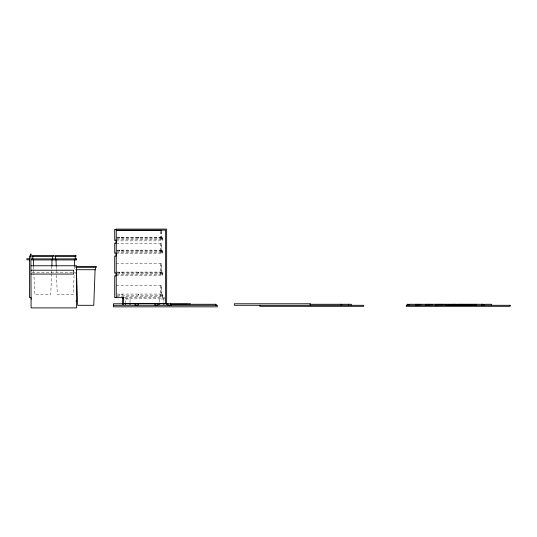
<?xml version="1.0" encoding="UTF-8"?>
<svg xmlns="http://www.w3.org/2000/svg" width="537" height="537" viewBox="0 0 537 537"><rect width="100%" height="100%" fill="white"/><g stroke="black" fill="none" stroke-linecap="round" stroke-linejoin="round"><path stroke-width="0.4" stroke-dasharray="2.69 2.01" d="M51.545 273.796L50.78 294.484L34.69 294.484L33.925 273.796M51.579 272.971L51.7 269.661M51.733 268.836L51.794 267.178M74.079 275.454L73.374 294.484L57.284 294.484L56.519 273.796M74.328 268.836L74.388 267.178M138.251 250.571L138.533 250.759M138.278 272.427L138.653 272.621M138.479 272.333L138.224 272.38M138.425 294.276L138.318 294.283M119.516 272.568L119.167 272.675M122.241 250.611L122.174 250.766M122.188 294.336L121.912 294.43M160.375 237.763L160.462 237.763M160.073 250.45L160.442 250.457M160.375 250.618L160.073 250.376M160.053 294.43L160.409 294.638M138.17 237.656L138.606 237.549M119.207 237.602L119.261 237.911M119.261 294.692L119.335 294.283L119.509 294.665M122.302 272.628L121.852 272.628L122.121 272.313M121.832 294.43L122.221 294.591M160.442 250.665L160.113 250.766M138.351 272.346L138.418 272.729M138.62 294.632L138.177 294.551L138.512 294.276M119.12 250.457L119.496 250.37L119.261 250.766M119.543 272.366L119.1 272.528L119.55 272.668M122.121 237.488L122.121 237.918M122.188 237.857L121.98 237.495L122.033 237.918M122.033 250.343L122.013 250.745M160.315 272.319L160.174 272.736L160.261 272.313M160.201 294.692L160.281 294.303M138.398 237.502L138.479 237.918M138.58 237.884L138.251 237.716M138.62 250.698L138.264 250.625M138.351 294.31L138.58 294.665M119.422 250.739L119.409 250.37M122.228 294.672L121.852 294.591M122.067 250.356L122.067 250.766M119.315 237.918L119.301 237.488M119.456 250.766L119.107 250.618M160.261 237.488L159.966 237.757M116.502 237.28L162.812 237.28L162.812 240.851L116.502 240.851M116.757 237.361L161.624 237.361M116.757 238.388L162.812 238.388M116.502 239.489L162.812 239.489M116.247 243.409L161.624 243.409L161.624 252.35M116.502 250.135L162.812 250.135L162.812 253.706L116.502 253.706M116.757 250.215L161.624 250.215M116.757 251.242L162.812 251.242M116.502 252.35L162.812 252.35M116.247 263.667L161.624 263.667L161.624 274.313M116.502 272.098L162.812 272.098L162.812 275.676L116.502 275.676M117.267 272.185L161.624 272.185M32.126 272.568L75.462 272.568M117.267 273.205L162.812 273.205M116.502 274.313L162.812 274.313M116.247 285.63L161.624 285.63L161.624 296.276M116.502 294.061L162.812 294.061L162.812 297.639M117.267 295.169L162.812 295.169M116.502 296.276L162.812 296.276M124.759 297.639L164.792 297.639M125.108 298.659L164.792 298.659M163.919 299.002L159.234 299.002L159.234 302.15M56.271 267.178L56.331 268.836M56.365 269.661L56.486 272.971M33.677 267.178L33.737 268.836M33.771 269.661L33.891 272.971M163.919 298.659L163.919 302.15M162.724 237.28L162.724 240.851M162.724 250.135L162.724 253.706M162.724 272.098L162.724 275.676M162.724 294.061L162.724 297.639M161.624 231.313L161.624 239.489M161.107 231.313L161.107 237.361M161.107 238.388L161.107 239.489M161.107 243.409L161.107 250.215M161.107 251.242L161.107 252.35M161.107 263.667L161.107 272.185M161.107 273.205L161.107 274.313M161.107 285.63L161.107 294.148M161.107 295.169L161.107 296.276M160.597 231.313L160.597 237.361M160.597 238.388L160.597 239.489M160.597 243.409L160.597 250.215M160.597 251.242L160.597 252.35M160.597 263.667L160.597 272.185M160.597 273.205L160.597 274.313M160.597 285.63L160.597 294.148M160.597 295.169L160.597 296.276M130.035 302.15L130.035 299.002L125.356 299.002L125.356 302.15"/><path stroke-width="0.81" d="M51.821 266.352L52.069 259.727M74.415 266.352L74.663 259.727M95.089 269.715L93.767 305.298L77.677 305.298L76.361 269.715M171.055 304.727L170.645 303.767M171.014 304.828L170.222 305.298M137.955 303.767L138.365 304.727L137.526 305.298M157.791 303.767L158.2 304.727L157.361 305.298M116.247 229.359L114.71 229.359L114.723 240.482L115.677 240.019L116.247 240.851M116.247 230.125L165.624 230.125L165.624 303.593L123.651 303.593M116.247 230.554L161.624 230.554M116.247 241.026L115.932 243.368L114.71 243.154L114.723 253.336L115.677 252.873L116.247 253.706M116.247 253.88L115.932 256.223L114.71 256.008L114.71 273.118L115.677 272.709L116.247 273.541M29.575 258.733L26.85 258.733L26.85 259.841L29.575 259.841M31.106 265.755L76.482 265.755L76.482 307.896L31.106 307.896L30.857 253.88L30.804 256.223L29.582 256.008L29.582 297.639L31.112 297.639M75.939 266.392L96.324 266.392L96.324 267.332L75.804 267.332M75.804 269.715L95.64 269.715L95.64 267.332M31.106 270.232L73.67 270.232L73.67 274.065L31.106 274.065M75.972 272.568L76.482 272.568M75.972 273.588L76.482 273.588M116.247 273.716L115.932 276.058L114.71 275.843L114.71 297.639L124.013 297.639M122.631 298.659L123.651 298.659M31.106 298.955L31.616 298.955M75.972 301.082L76.482 301.082M187.755 303.767L113.435 303.767L113.435 306.828L217.297 306.828L217.297 305.298L113.435 305.298M188.608 303.767L190.313 303.767M309.755 304.278L351.292 304.278L351.292 305.298M446.301 304.788L453.114 304.788M453.966 304.788L460.773 304.788M461.625 304.788L468.439 304.788M469.284 304.788L476.097 304.788M167.92 303.767L167.705 304.989L170.048 305.298M155.065 303.767L154.851 304.989L157.193 305.298M135.23 303.767L135.015 304.989L137.358 305.298M55.996 259.727L56.244 266.352M33.401 259.727L33.643 266.352M491.422 305.298L491.422 304.278L484.609 304.278L484.609 304.788L483.589 304.788L483.589 304.278L418.632 304.278L418.632 305.298M482.911 304.278L482.911 304.788M482.481 304.278L482.481 305.298M481.629 304.278L481.629 305.298M476.097 304.278L476.097 305.298M475.245 304.278L475.245 304.788M474.822 304.278L474.822 304.788M473.802 304.278L473.802 304.788M472.694 304.278L472.694 304.788M471.842 304.278L471.842 304.788M469.284 304.278L469.284 305.298M468.439 304.278L468.439 305.298M467.586 304.278L467.586 304.788M465.029 304.278L465.029 304.788M464.008 304.278L464.008 304.788M462.901 304.278L462.901 304.788M462.048 304.278L462.048 305.298M461.625 304.278L461.625 305.298M460.773 304.278L460.773 305.298M459.068 304.278L459.068 304.788M458.222 304.278L458.222 304.788M455.242 304.278L455.242 304.788M454.221 304.278L454.221 304.788M453.966 304.278L453.966 305.298M453.114 304.278L453.114 305.298M452.261 304.278L452.261 304.788M449.704 304.278L449.704 304.788M448.858 304.278L448.858 304.788M446.301 304.278L446.301 305.298M445.448 304.278L445.448 305.298M443.75 304.278L443.75 304.788M442.723 304.278L442.723 304.788M442.045 304.278L442.045 304.788M441.622 304.278L441.622 304.788M441.025 304.278L441.025 304.788M440.77 304.278L440.77 304.788M439.917 304.278L439.917 304.788M439.065 304.278L439.065 304.788M438.642 304.278L438.642 304.788L437.615 304.788L437.615 304.278M436.514 304.278L436.514 305.298M435.661 304.278L435.661 305.298M432.251 304.278L432.251 304.788M431.231 304.278L431.231 304.788M430.124 304.278L430.124 304.788M429.278 304.278L429.278 305.298M428.848 304.278L428.848 304.788L427.828 304.788L427.828 304.278M426.72 304.278L426.72 305.298M425.868 304.278L425.868 305.298M420.76 304.278L420.76 304.788M419.739 304.278L419.739 304.788M419.061 304.278L419.061 304.788L418.034 304.788L418.034 304.278L409.268 304.278L409.268 304.788L408.248 304.788L408.248 304.278L407.14 304.278L407.14 305.298M417.779 304.278L417.779 305.298M416.934 304.278L416.934 305.298M416.081 304.278L416.081 305.298M348.567 304.278L348.567 305.298M341.76 304.278L341.76 304.788L340.74 304.788L340.74 304.278M310.514 305.298L310.514 303.767L234.32 303.767L234.32 305.298L363.724 305.298L363.724 306.318L259.861 306.318L259.861 305.298M216.022 305.298L216.022 304.278L170.907 304.278L170.907 305.298M215.773 304.278L215.773 305.298M166.645 304.459L166.645 229.104L116.247 229.104L116.247 297.639M163.919 302.935L163.919 304.513M159.234 302.935L159.234 304.513M130.035 302.935L130.035 304.513M125.356 302.935L125.356 304.513M123.651 297.639L123.651 304.466M122.631 297.639L122.631 304.533M75.247 256.518L75.247 258.901M55.412 256.518L55.412 258.901M52.653 256.518L52.653 258.901M32.817 256.518L32.817 258.901M53.331 255.578L32.133 255.578L32.133 256.518L53.331 256.518L53.331 255.578M75.925 255.578L54.734 255.578L54.734 256.518L75.925 256.518L75.925 255.578M76.482 258.901L31.616 258.901L31.616 259.921L76.482 259.921L76.482 258.901M510.15 305.298L406.287 305.298L406.287 306.318L510.15 306.318L510.15 305.298"/></g></svg>
